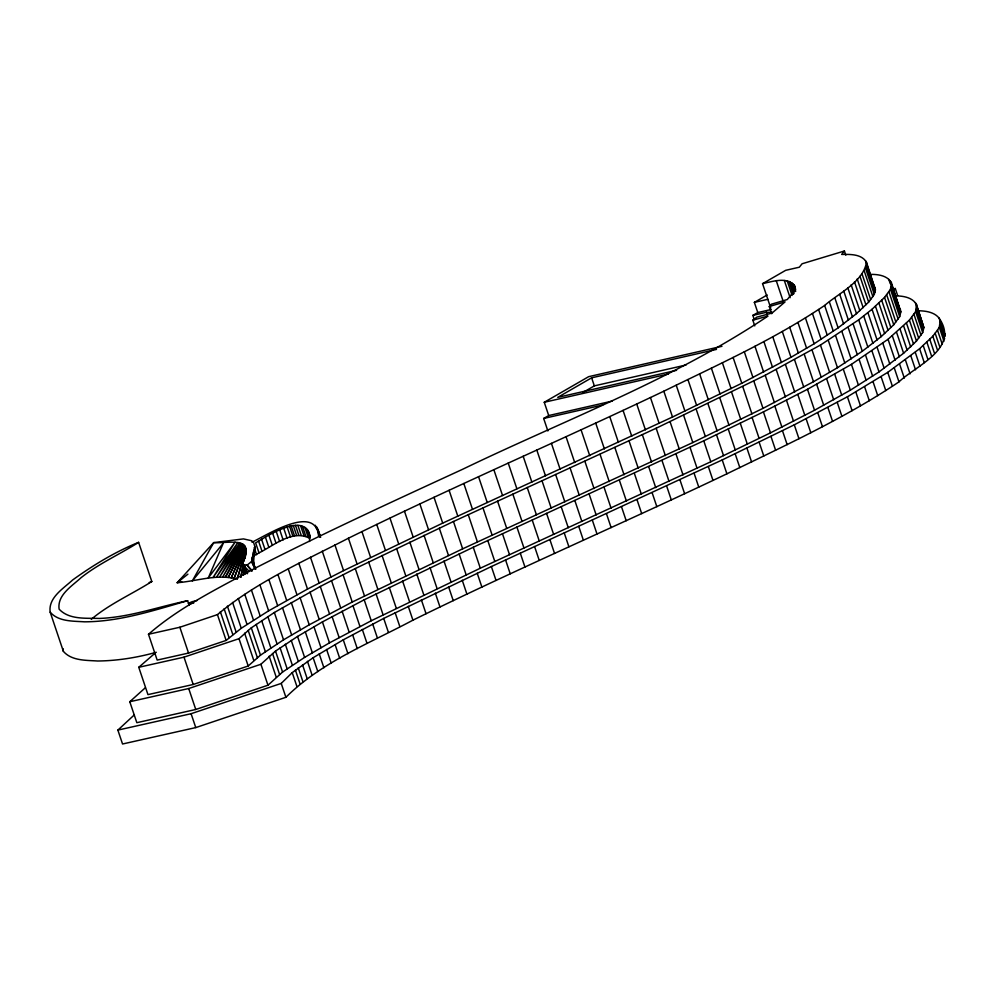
<?xml version="1.0" encoding="UTF-8"?>
<svg xmlns="http://www.w3.org/2000/svg" width="995" height="995" viewBox="0 0 995 995"><rect width="100%" height="100%" fill="white"/><g stroke="black" fill="none" stroke-linecap="round" stroke-linejoin="round"><path stroke-width="1.49" d="M318.611 536.255C315.85 503.495 266.685 535.285 251.984 542.213M309.557 541.467C310.651 508.358 268.501 535.123 255.64 542.884L259.011 552.872L252.655 556.503M243.551 573.916L244.272 564.986M244.857 557.536C252.742 535.957 225.019 543.817 213.726 542.611L177.172 582.709C196.711 581.291 216.562 573.754 236.176 578.928M253.265 560.546L255.018 547.088L253.638 542.586L251.648 540.745L243.464 538.904L213.726 542.611L192.321 580.906L223.328 543.133L208.278 577.983L235.069 542.151L213.067 577.486L237.979 542.437L216.475 577.287L239.832 542.847L219.547 577.199L241.325 543.369L222.656 577.1L242.855 543.892L225.392 577.287L243.775 544.75L228.203 577.486L244.72 545.633L231.188 577.896L245.379 546.889L234.074 578.493L245.715 548.382L237.22 579.152L246.076 550.036L244.024 560.595M243.551 575.234L244.285 567.56M245.168 558.357L245.765 552.213L244.011 561.043M240.815 577.175L243.153 565.11M240.802 577.237L243.427 563.991M253.128 556.18L254.023 551.715L251.586 561.528L254.645 568.369M253.178 556.591L254.708 549.302L253.302 553.519M866.496 262.257L875.426 289.906L874.331 294.383L868.66 302.119L856.508 313.636L838.113 327.877L814.134 343.785L790.988 357.292L741.797 383.262L672.52 417.017L442.713 523.121L343.586 570.632L307.517 589.077L268.625 610.83L241.263 628.268L226.139 640.432L188.54 653.068L157.173 660.095L148.479 634.275L179.859 627.248L217.445 614.611C256.374 582.1 303.624 561.304 348.412 538.233C452.489 486.953 559.09 441.059 663.827 391.197C718.365 364.518 774.122 339.432 824.644 305.453C838.536 293.264 863.274 281.995 866.496 262.257C861.546 253.837 850.091 254.347 841.67 254.434L844.419 251.001L845.825 255.18M891.371 282.617L900.836 311.933L899.679 316.621L893.734 324.743L881.234 336.596L862.304 351.247L837.479 367.715L813.5 381.707L763.003 408.36L692.806 442.564L462.65 548.842L352.242 602.037L309.234 624.81L283.538 639.822L260.491 655.158L248.203 666.003L193.204 684.485L147.956 694.622L138.765 667.297L184 657.16L239.011 638.678L251.3 627.833L274.346 612.497L320.29 586.453L355.277 568.555L453.459 521.504L656.165 428.236L765.217 375.264L820.452 345.054L858.697 319.855L872.03 309.271L884.543 297.418L890.475 289.296L891.371 282.617C887.154 275.279 877.615 274.259 869.978 274.396M916.544 304.557L923.882 327.653L922.676 332.566L916.47 341.061L903.609 353.237L879.033 371.931L850.364 390.164L814.532 410.251L770.491 432.85L710.803 461.767L480.311 568.207L371.247 620.756L329.482 642.857L304.607 657.396L282.568 672.048L267.966 685.219L195.766 709.485L136.837 722.693L129.785 701.736L188.714 688.528L260.914 664.262L275.515 651.091L297.555 636.439L322.43 621.9L364.195 599.798L473.259 547.25L703.751 440.81L763.426 411.893L807.48 389.294L851.446 364.357L888.05 339.27L909.405 320.104L915.624 311.609L916.544 304.557C912.353 297.231 902.962 295.888 895.276 295.888M940.275 319.892C958.334 349.158 915.35 366.06 898.97 381.869C844.892 418.261 785.316 445.325 726.897 473.819C622.659 523.507 516.529 569.152 412.925 620.171C369.431 643.355 321.422 662.085 285.901 697.296L195.766 727.594L122.547 743.999L117.87 730.106L191.09 713.713L281.224 683.416L292.231 672.62L313.139 657.72L343.275 639.822L383.709 618.405L491.368 566.541L722.221 459.939L794.284 424.815L847.417 396.781L887.739 372.354L919.604 348.735L932.825 336.21L937.489 330.104L939.317 327.318L940.275 319.892C935.897 312.231 926.071 310.826 918.049 310.763M253.19 552.859L255.018 547.088M893.361 290.839L895.264 288.463L897.627 295.49M771.672 313.711L769.259 306.535L771.448 304.196L787.281 299.532L794.458 290.814L795.042 286.349C787.766 276.112 772.394 281.535 762.556 283.662L770.764 308.027M148.479 634.275C180.207 606.627 218.701 588.132 255.392 568.07C323.574 533.196 393.199 501.269 462.737 469.23C565.085 419.84 673.192 379.605 767.966 316.087L752.829 320.154L754.757 325.9M138.765 667.297L154.436 653.703M129.785 701.736L145.332 687.744M117.87 730.106L134.35 714.845M91.266 619.313C109.562 603.878 131.837 594.226 151.8 581.528L138.616 542.35C119.748 554.402 98.766 563.58 81.08 577.672C72.088 586.018 57.038 595.01 59.115 609.151C69.153 619.935 86.055 617.97 99.425 618.442C129.648 617.323 158.267 606.751 187.632 600.706L189.1 605.059M187.906 574.14L177.172 582.709L181.712 581.677M752.829 320.154L756.921 317.106L772.058 313.039L785.092 301.871L769.259 306.535M259.011 552.872C274.197 545.409 292.319 529.166 309.855 538.37L306.497 528.37M547.872 430.959L543.668 418.46L548.718 415.549L544.253 402.278L588.654 376.67L721.96 346.31M716.475 349.407L591.627 377.826L557.76 397.366L676.588 370.314M762.556 283.662L785.689 270.317L799.333 267.207L802.082 263.774L844.419 251.001M582.61 392.639L594.338 385.873L686.09 364.991M754.285 319.606L752.867 315.378L757.78 312.554L754.359 302.38L767.207 294.968M188.316 603.331L192.097 601.726A38.233 5.448 -18.6 0 1 197.085 600.532M138.616 542.35C115.121 551.827 93.182 565.185 72.647 579.973C63.456 588.505 48.034 597.721 50.185 612.186L63.369 651.364C71.727 660.929 85.98 660.195 97.572 661.003C117.422 660.817 137.186 657.571 156.29 652.285M149.175 582.535L151.8 581.528M892.304 289.358L895.264 288.463M187.632 600.706C153.927 610.383 119.835 621.701 84.388 621.825C72.797 621.017 58.543 621.751 50.185 612.186M189.46 603.94L193.764 602.995M754.359 302.38L767.829 299.308M757.78 312.554L771.249 309.482M752.867 315.378L766.349 312.318L772.108 312.281M544.253 402.278L668.478 373.996M548.718 415.549L612.348 401.06M543.668 418.46L602.746 405.015M248.999 571.155L242.643 564.476L245.093 554.551L245.193 557.511M252.295 570.744L247.096 565.135L242.643 564.476L247.034 572.175M251.71 571.167L247.096 565.135L251.586 561.528L255.379 568.269M943.77 331.982L944.951 333.773M899.517 308.35L900.574 309.942M874.207 286.585L875.19 288.077M244.708 566.528L247.531 573.717M255.802 569.252L251.946 559.314L253.414 565.06M939.093 318.089L945.25 336.074M939.964 324.867L944.641 338.748M939.317 327.318L943.981 341.21M937.489 330.104L942.165 343.996M935.151 333.176L939.827 347.056M932.825 336.21L937.501 350.103M929.728 339.183L934.404 353.063M916.83 306.696L923.882 327.653M915.437 302.866L922.489 323.823M916.246 309.283L923.298 330.24M926.88 342.168L931.556 356.061M915.624 311.609L922.676 332.566M913.92 314.196L920.972 335.153M923.198 345.501L927.875 359.382M911.631 317.218L918.683 338.176M919.604 348.735L924.268 362.615M909.405 320.104L916.47 341.061M906.433 322.952L913.485 343.909M915.263 352.305L919.94 366.185M890.326 281.025L900.836 311.933M888.821 279.433L890.276 283.749M891.072 287.107L900.264 314.432M903.622 325.912L910.674 346.869M890.475 289.296L899.679 316.621M910.86 355.911L915.537 369.804M888.896 291.709L898.099 319.034M900.065 329.121L907.117 350.078M886.644 294.682L895.836 322.007M896.557 332.28L903.609 353.237M884.543 297.418L893.734 324.743M905.425 359.991L910.089 373.871M881.669 300.167L890.861 327.492M892.316 335.763L899.368 356.72M865.513 260.752L875.426 289.906M899.629 364.195L904.306 378.088M878.896 303.077L888.087 330.402M866.197 266.498L874.879 292.319M865.638 268.563L874.331 294.383M888.05 339.27L895.102 360.227M864.182 270.789L872.876 296.609M875.451 306.186L884.642 333.512M894.294 367.988L898.97 381.869M861.968 273.7L870.65 299.52M872.03 309.271L881.234 336.596M882.801 343.2L889.853 364.158M859.979 276.299L868.66 302.119M857.205 278.948L865.899 304.768M867.901 312.666L877.092 339.991M887.739 372.354L892.403 386.247M877.117 347.33L884.169 368.287M854.481 281.821L863.162 307.642M863.747 316.074L872.938 343.399M851.148 284.819L859.842 310.639M881.122 376.732L885.799 390.612M871.981 350.974L879.033 371.931M858.697 319.855L867.889 347.18M847.827 287.816L856.508 313.636M865.588 355.227L872.64 376.197M843.785 291.125L852.479 316.957M873.075 381.806L877.752 395.687M853.113 323.91L862.304 351.247M839.755 294.433L848.449 320.266M859.145 359.506L866.197 380.463M848.15 327.442L857.354 354.767M834.904 298.077L843.598 323.897M864.63 386.844L869.307 400.724M841.932 331.584L851.135 358.909M851.446 364.357L858.498 385.314M829.42 302.057L838.113 327.877M855.812 391.98L860.476 405.86M835.651 335.75L844.842 363.075M824.644 305.453L833.337 331.273M843.312 369.195L850.364 390.164M818.599 309.482L827.293 335.303M847.417 396.781L852.081 410.661M828.288 340.389L837.479 367.715M834.693 374.219L841.745 395.189M812.467 313.537L821.161 339.357M820.452 345.054L829.656 372.379M837.218 402.328L841.882 416.208M826.646 378.821L833.698 399.779M805.452 317.965L814.134 343.785M794.234 285.192L795.677 289.495M793.289 284.172L795.701 291.348M792.045 283.015L794.943 291.622M790.229 282.107L794.085 293.587M789.01 281.423L793.351 294.333M812.019 349.966L821.223 377.292M787.294 281.137L792.119 295.478M827.877 407.465L832.554 421.345M784.334 280.503L790.129 297.716M797.928 322.442L806.622 348.275M816.659 384.257L823.711 405.214M804.296 354.382L813.5 381.707M776.212 280.553L782.965 300.639M789.682 327.255L798.376 353.076M817.79 412.801L822.467 426.693M807.48 389.294L814.532 410.251M794.532 359.692L803.724 387.018M782.294 331.472L790.988 357.292M806.137 418.833L810.813 432.713M797.803 394.43L804.855 415.388M785.503 364.655L794.707 391.98M766.349 312.318L767.307 315.191M772.729 336.671L781.423 362.503M776.212 369.58L785.403 396.905M786.485 400.276L793.537 421.233M794.284 424.815L798.96 438.708M763.874 341.546L772.555 367.366M765.217 375.264L774.421 402.589M754.956 346.272L763.65 372.093M774.856 406.159L781.921 427.116M782.48 430.748L787.157 444.628M744.31 351.77L752.991 377.603M753.812 381.035L763.003 408.36M763.426 411.893L770.491 432.85M770.938 436.332L775.602 450.225M733.104 357.441L741.797 383.262M742.743 386.595L751.934 413.92M752.058 417.402L759.11 438.36M759.123 442.141L763.799 456.033M722.407 362.814L731.101 388.635M731.536 392.005L740.74 419.33M740.268 423.198L747.332 444.156M746.897 448.048L751.573 461.929M711.375 368.15L720.069 393.97M719.771 397.801L728.974 425.126M728.228 429.007L735.28 449.976M735.143 453.72L739.82 467.6M699.634 373.921L708.328 399.754M707.893 403.535L717.096 430.86M716.487 434.678L723.539 455.635M722.221 459.939L726.897 473.819M687.931 379.568L696.624 405.4M696.177 409.181L705.368 436.506M703.751 440.81L710.803 461.767M708.328 466.531L712.992 480.411M676.227 385.214L684.921 411.047M683.602 415.238L692.806 442.564M690.02 447.315L697.072 468.272M694.1 473.247L698.776 487.14M663.827 391.197L672.52 417.017M670.045 421.656L679.249 448.981M675.978 453.956L683.03 474.913M679.958 479.839L684.635 493.731M650.444 397.527L659.138 423.36M656.165 428.236L665.356 455.561M661.998 460.474L669.05 481.431M666.65 486.045L671.314 499.925M636.725 404.02L645.419 429.852M642.335 434.666L651.538 462.003M648.678 466.68L655.73 487.637M652.16 492.799L656.837 506.679M623.057 410.388L631.75 436.22M629.027 440.872L638.218 468.197M634.35 473.346L641.402 494.316M609.736 416.594L618.43 442.414M637.024 499.739L641.7 513.631M591.627 377.826L594.338 385.873M614.848 447.476L624.052 474.802M619.375 480.224L626.44 501.181M595.719 423.124L604.413 448.956M621.539 506.853L626.203 520.733M600.035 454.28L609.226 481.605M604.052 487.264L611.104 508.221M581.068 429.852L589.749 455.685M606.44 513.681L611.117 527.574M584.861 461.245L594.052 488.57M589.115 494.017L596.167 514.975M566.043 436.755L574.737 462.575M592.311 520.087L596.988 533.967M570.085 467.936L579.277 495.261M574.824 500.497L581.876 521.455M551.417 443.372L560.11 469.192M578.717 526.33L583.381 540.21M555.62 474.478L564.812 501.803M561.205 506.741L568.257 527.698M536.79 449.989L545.484 475.809M564.227 532.897L568.891 546.777M542.001 480.734L551.193 508.059M546.566 513.383L553.618 534.34M523.171 456.245L531.865 482.065M549.887 539.564L554.563 553.456M527.201 487.438L536.392 514.763M532.226 520.062L539.278 541.019M508.209 463.023L516.903 488.844M534.564 546.516L539.24 560.396M512.848 494.129L522.052 521.455M516.89 527.002L523.955 547.971M493.856 469.715L502.55 495.535M520.285 553.17L524.962 567.05M497.525 501.07L506.729 528.395M502.463 533.73L509.515 554.688M478.533 476.655L487.227 502.475M505.56 559.936L510.236 573.817M482.961 507.86L492.152 535.186M487.749 540.496L494.801 561.454M463.819 483.508L472.501 509.34M491.368 566.541L496.045 580.433M468.235 514.626L477.426 541.952M473.259 547.25L480.311 568.207M477.227 573.232L481.903 587.112M449.093 490.274L457.787 516.106M453.459 521.504L462.65 548.842M459.105 553.929L466.17 574.886M462.227 580.222L466.904 594.102M434.019 497.301L442.713 523.121M439.305 528.196L448.509 555.521M443.969 560.981L451.021 581.938M448.571 586.764L453.247 600.644M419.878 503.98L428.571 529.8M424.032 535.31L433.223 562.635M430.027 567.66L437.091 588.617M435.312 593.119L439.989 607M404.455 511.169L413.149 536.989M409.828 542.126L419.019 569.451M416.781 574.015L423.833 594.973M421.358 599.798L426.034 613.691M389.978 518.109L398.672 543.929M396.57 548.469L405.773 575.806M402.527 580.844L409.579 601.801M408.248 606.291L412.925 620.171M376.732 524.452L385.426 550.285M382.043 555.434L391.246 582.759M389.281 587.398L396.333 608.355M395.139 612.659L399.816 626.551M361.919 531.554L370.613 557.374M368.672 562.051L377.864 589.376M376.035 593.841L383.087 614.798M383.709 618.405L388.386 632.298M348.412 538.233L357.106 564.053M355.277 568.555L364.481 595.881M372.702 624.039L377.379 637.919M364.195 599.798L371.247 620.756M334.892 544.812L343.586 570.632M362.317 629.449L366.993 643.33M343.051 574.712L352.242 602.037M352.914 605.557L359.966 626.514M318.226 530.186L320.639 537.325M317.492 528.357L319.892 535.497M316.646 526.803L319.532 535.372M318.189 532.151L319.631 536.442M318.636 534.228L319.606 537.076M352.603 634.735L357.267 648.616M315.353 525.26L316.31 528.109M322.256 551.168L330.949 576.988M342.106 611.191L349.158 632.148M331.509 580.607L340.7 607.933M308.562 531.355L309.992 535.633M307.741 529.862L310.142 537.001M343.275 639.822L347.939 653.703M304.868 527.275L308.226 537.275M302.53 526.43L305.9 536.417M332.094 616.626L339.146 637.584M300.614 525.746L303.985 535.733M310.452 557.2L319.146 583.02M320.29 586.453L329.494 613.778M297.878 525.397L301.249 535.385M295.478 525.323L298.836 535.322M335.079 644.549L339.755 658.429M293.264 525.447L296.622 535.447M291.149 525.833L294.52 535.832M322.43 621.9L329.482 642.857M289.557 526.255L292.916 536.255M310.017 592.037L319.208 619.363M287.169 527.076L290.54 537.076M298.823 563.257L307.517 589.077M326.596 649.436L331.26 663.317M283.749 528.333L287.107 538.32M313.96 626.788L321.012 647.745M279.782 529.974L283.14 539.962M319.221 653.864L323.897 667.744M300.03 597.485L309.234 624.81M276.262 531.517L279.62 541.504M288.276 568.991L296.97 594.811M272.68 533.258L276.038 543.245M305.291 631.788L312.343 652.745M313.139 657.72L317.815 671.6M268.899 535.186L272.269 545.185M291.299 602.535L300.49 629.86M307.455 661.339L312.131 675.219M265.416 537.138L268.774 547.126M277.966 574.612L286.659 600.433M297.555 636.439L304.607 657.396M261.561 539.24L264.919 549.24M302.517 664.772L307.181 678.652M282.456 607.622L291.647 634.947M258.576 541.081L261.934 551.081M291.261 640.419L298.326 661.376M268.961 579.811L277.642 605.632M298.239 667.807L302.915 681.687M254.173 547.561L256.573 554.7M295.416 670.12L300.092 684.013M285.304 644.213L292.356 665.17M274.346 612.497L283.538 639.822M292.231 672.62L296.908 686.5M259.944 585.01L268.625 610.83M280.092 647.832L287.145 668.802M267.866 616.601L277.07 643.927M275.515 651.091L282.568 672.048M251.461 590.097L260.155 615.93M261.648 620.557L270.839 647.882M272.543 653.528L279.595 674.486M281.224 683.416L285.901 697.296M269.16 656.178L276.212 677.135M256.175 624.362L265.366 651.688M244.795 594.326L253.489 620.146M251.3 627.833L260.491 655.158M260.914 664.262L267.966 685.219M238.302 598.455L246.996 624.288M248.178 630.382L257.382 657.707M244.608 633.181L253.8 660.506M232.569 602.448L241.263 628.268M239.011 638.678L248.203 666.003M227.395 606.117L236.089 631.949M224.136 608.791L232.83 634.623M220.355 611.751L229.049 637.571M217.445 614.611L226.139 640.432M179.859 627.248L188.54 653.068M184 657.16L193.204 684.485M188.714 688.528L195.766 709.485M191.09 713.713L195.766 727.594M245.031 567.349L246.35 573.418M254.869 568.879L252.307 556.889L252.805 561.416M63.021 648.665L63.369 651.364M244.994 566.13L245.466 573.642M253.339 554.277L254.036 566.143M245.591 569.339L245.74 573.779"/></g></svg>
